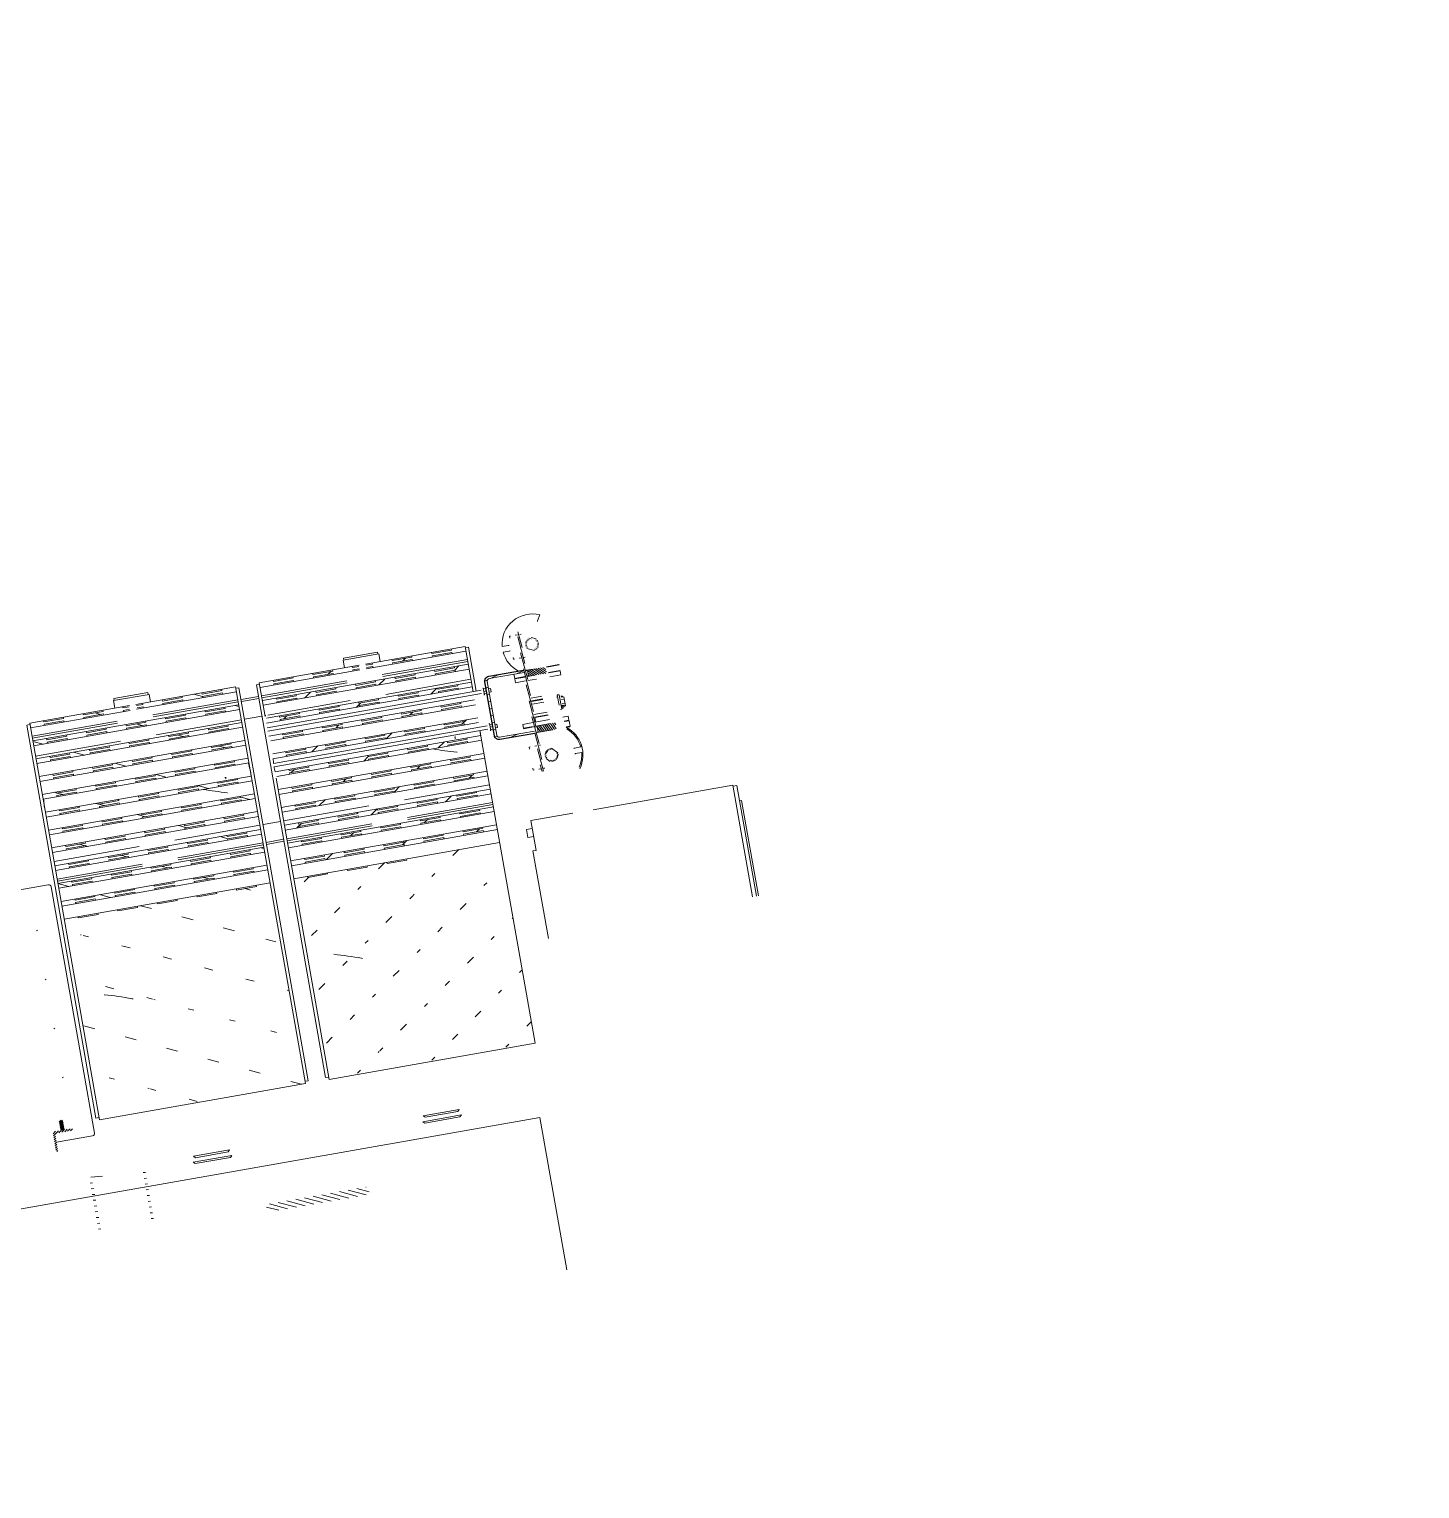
# Model space of a CAD drawing. Header units: millimetres. Extents: x 111502 to 977541, y 8702 to 1044108.
# Drawn here: x 489328.935 to 489332.462, y 241108.835 to 241112.537 of the extents above; entities that cross this region are included whole.
import ezdxf

# ---------------------------------------------------------------- set-up
doc = ezdxf.new("R2010")
doc.units = ezdxf.units.MM
doc.header["$LTSCALE"] = 0.25
doc.layers.add('Proposed Primary Substation - OPTION 2$0$PDF4_00_COMPONENTS', color=7, linetype='Continuous', true_color=0x1c1c1c)
doc.layers.add('Proposed Primary Substation - OPTION 2$0$PDF4_Geometry', color=1, linetype='Continuous')
doc.layers.add('Z-z-Xref-Primary Substation', color=7, linetype='Continuous')

# ---------------------------------------------------------------- blocks, each defined once
blk = doc.blocks.new('Proposed Primary Substation - OPTION 2')
at = {"layer": 'Proposed Primary Substation - OPTION 2$0$PDF4_00_COMPONENTS', "color": 0, "lineweight": 15}
for points in [[(489330224.1, 241111034.4, -0.068971), (489330224.5, 241111036.4), (489330229.9, 241111051.4, 0.516625), (489330134.4, 241110971.2), (489330150.1, 241110974, -0.073368), (489330152.2, 241110974.1)], [(489330154.6, 241110960.6, -0.073503), (489330152.6, 241110959.9), (489330136.8, 241110957.2, 0.211885), (489330176.1, 241110909.1)], [(489330216.3, 241110756.8), (489330127.9, 241110741.3, -0.414177), (489330120.8, 241110746.3), (489330096.8, 241110882.8, -0.414177), (489330101.8, 241110889.9), (489330190.1, 241110905.5)], [(489330217.1, 241110791.5, -0.000769), (489330216.3, 241110792.2), (489330250.7, 241110798.3)], [(489329553.9, 241110686.7, 0.011496), (489329554.6, 241110674.5), (489330096.9, 241110770)], [(489329561.2, 241110637.4), (489329695.7, 241109873.3), (489330217.9, 241109965.2), (489330078.1, 241110758.4, -0.012413), (489330080.5, 241110745.5), (489329558.4, 241110653.5, -0.012457), (489329556, 241110666.5), (489330098.3, 241110762)], [(489330306.8, 241110769.2), (489330306, 241110768), (489330297.2, 241110766.4, -0.404726), (489330331.6, 241110661.4)], [(489330316.1, 241110713, -0.07332), (489330318.1, 241110713.7), (489330333.8, 241110716.5, 0.195943), (489330298.7, 241110762.3)], [(489330019.8, 241110703.2), (489330020.2, 241110703.1), (489330019.8, 241110703.2, -0.016738), (489329959, 241110711.5)], [(489330330.1, 241110665.5, 0.12412), (489330336.3, 241110702.4), (489330320.6, 241110699.6, -0.057488), (489330318.9, 241110699.5)], [(489328971.5, 241110584.2, 0.031592), (489328975.9, 241110551), (489329498.1, 241110642.9, 0.031594), (489329490.9, 241110675.6)], [(489329437.4, 241110600.6), (489329437.8, 241110600.6), (489329437.4, 241110600.6, -0.016738), (489329376.6, 241110609)], [(489328882, 241110349.1), (489328983.4, 241110367, -0.414221), (489328990.5, 241110362), (489329100.5, 241109737.4, -0.414208), (489329095.5, 241109730.3), (489329004.2, 241109714.2)], [(489329708, 241110190.7), (489329707.5, 241110190.8), (489329708, 241110190.7, -0.019205), (489329778, 241110180.7, -0.00058), (489329780.7, 241110180.2)], [(489329125.5, 241110088.2), (489329125.1, 241110088.2), (489329125.5, 241110088.2, -0.019202), (489329195.6, 241110078.2, -0.000579), (489329198.2, 241110077.7)]]:
    blk.add_lwpolyline(points, format="xyb", dxfattribs=at)
for points in [[(489330154.1, 241110992.6), (489330153.2, 241110997.3), (489330155.7, 241110997.8)], [(489330167.9, 241110999.9), (489330173.3, 241111000.9)], [(489330179.3, 241111001.9), (489330182.7, 241111002.5)], [(489329787.6, 241110926.8), (489330040.7, 241110971.4), (489330060.9, 241110856.8)], [(489329789.7, 241110914.8), (489330042.8, 241110959.4)], [(489329955.4, 241110956.4), (489329955.9, 241110953.4), (489330006.1, 241110962.2), (489330005.6, 241110965.2)], [(489330068.9, 241110858.2), (489330049.4, 241110969.3), (489330041.3, 241110967.9)], [(489329533.6, 241110794), (489329518.5, 241110879.5), (489329771.6, 241110924)], [(489329526.5, 241110834.3), (489330048.7, 241110926.2)], [(489329734.4, 241110917.5), (489329731.1, 241110936.6), (489329821.5, 241110952.5), (489329824.8, 241110933.4)], [(489329819.4, 241110952.1), (489329818.6, 241110957.1), (489329732.2, 241110941.9), (489329733.1, 241110936.9)], [(489329789.7, 241110924.1), (489329805.3, 241110926.8), (489329804.7, 241110929.9)], [(489329830.6, 241110900.3), (489330046.5, 241110938.3)], [(489330047.4, 241110933.2), (489329831.5, 241110895.2)], [(489329854.9, 241110938.7), (489329855.5, 241110935.7), (489329905.7, 241110944.5), (489329905.1, 241110947.5)], [(489329907.3, 241110935.5), (489329906.7, 241110938.5), (489329856.5, 241110929.7), (489329857.1, 241110926.6)], [(489330007.7, 241110953.2), (489330007.2, 241110956.2), (489329956.9, 241110947.3), (489329957.5, 241110944.3)], [(489330166, 241110939.5), (489330163.5, 241110939.1), (489330162.7, 241110943.8)], [(489330183.6, 241110942.6), (489330178.1, 241110941.7)], [(489330192.9, 241110944.3), (489330189.6, 241110943.7)], [(489330247.2, 241110920.2), (489330278.2, 241110925.6), (489330279.4, 241110924.8), (489330247.6, 241110919.2)], [(489329520.7, 241110867.4), (489329773.7, 241110912)], [(489329528.6, 241110822.2), (489330050.8, 241110914.2)], [(489329553.7, 241110885.7), (489329554.2, 241110882.6), (489329604.4, 241110891.5), (489329603.9, 241110894.5)], [(489329606, 241110882.4), (489329605.5, 241110885.5), (489329555.3, 241110876.6), (489329555.8, 241110873.6)], [(489329654.1, 241110903.3), (489329654.6, 241110900.3), (489329704.8, 241110909.2), (489329704.3, 241110912.2)], [(489329706.4, 241110900.1), (489329705.9, 241110903.1), (489329655.7, 241110894.3), (489329656.2, 241110891.3)], [(489329754.5, 241110921), (489329755.1, 241110918), (489329770.6, 241110920.7)], [(489329771.6, 241110914.7), (489329756.1, 241110912), (489329756.6, 241110909)], [(489329806.9, 241110917.8), (489329806.3, 241110920.8), (489329790.8, 241110918.1)], [(489330055.4, 241110888.1), (489329839.5, 241110850)], [(489329862.9, 241110893.5), (489329863.4, 241110890.5), (489329913.6, 241110899.3), (489329913.1, 241110902.3)], [(489329915.2, 241110890.3), (489329914.7, 241110893.3), (489329864.5, 241110884.5), (489329865, 241110881.5)], [(489329963.3, 241110911.2), (489329963.8, 241110908.2), (489330014, 241110917), (489330013.5, 241110920)], [(489330015.6, 241110908), (489330015.1, 241110911), (489329964.9, 241110902.2), (489329965.4, 241110899.1)], [(489330164.5, 241110901), (489330166.4, 241110890.4), (489330192, 241110894.9)], [(489330192.2, 241110893.9), (489330166.5, 241110889.4), (489330168.3, 241110879.4), (489330193.9, 241110883.9)], [(489330195.3, 241110911), (489330213.1, 241110914.2)], [(489330195.5, 241110910), (489330198.5, 241110910.6), (489330201, 241110896.5), (489330198, 241110896)], [(489330218.2, 241110898.5), (489330198.2, 241110895)], [(489330199.9, 241110884.9), (489330221.3, 241110888.7)], [(489330252, 241110905.5), (489330281.8, 241110910.7), (489330281, 241110909.6)], [(489330255.5, 241110894.7), (489330283.8, 241110899.7), (489330282, 241110909.7), (489330252.3, 241110904.5)], [(489329205.2, 241110824.3), (489329458.3, 241110868.9), (489329635.5, 241109862.7), (489329113.3, 241109770.7), (489328936.1, 241110776.9), (489329189.2, 241110821.5)], [(489329152, 241110814.9), (489329148.7, 241110834), (489329239, 241110849.9), (489329242.4, 241110830.8)], [(489329237, 241110849.6), (489329236.1, 241110854.6), (489329149.8, 241110839.4), (489329150.7, 241110834.4)], [(489329207.3, 241110812.2), (489329460.4, 241110856.8)], [(489329372.9, 241110853.8), (489329373.5, 241110850.8), (489329423.7, 241110859.7), (489329423.1, 241110862.7)], [(489329425.3, 241110850.6), (489329424.7, 241110853.6), (489329374.5, 241110844.8), (489329375.1, 241110841.8)], [(489329634.4, 241109868.7), (489329642.4, 241109870.1), (489329466.9, 241110866.8), (489329458.9, 241110865.3)], [(489329519.2, 241110876), (489329511.1, 241110874.5), (489329686.6, 241109877.9), (489329694.6, 241109879.3)], [(489329524.4, 241110846.3), (489329740.3, 241110884.3)], [(489329741.2, 241110879.3), (489329525.3, 241110841.3)], [(489329536.6, 241110789.5), (489330056.6, 241110881)], [(489329536.6, 241110777), (489330058.7, 241110869)], [(489329538.7, 241110764.9), (489330081, 241110860.4)], [(489329540.1, 241110756.9), (489330082.4, 241110852.3)], [(489329561.6, 241110840.5), (489329562.2, 241110837.5), (489329612.4, 241110846.3), (489329611.8, 241110849.3)], [(489329662.1, 241110858.1), (489329662.6, 241110855.1), (489329712.8, 241110864), (489329712.3, 241110867)], [(489329714.4, 241110854.9), (489329713.9, 241110857.9), (489329663.7, 241110849.1), (489329664.2, 241110846.1)], [(489329762.5, 241110875.8), (489329763, 241110872.8), (489329813.2, 241110881.7), (489329812.7, 241110884.7)], [(489329814.8, 241110872.6), (489329814.3, 241110875.6), (489329764.1, 241110866.8), (489329764.6, 241110863.8)], [(489329870.9, 241110848.3), (489329871.4, 241110845.3), (489329921.6, 241110854.1), (489329921.1, 241110857.2)], [(489329923.2, 241110845.1), (489329922.7, 241110848.1), (489329872.4, 241110839.3), (489329873, 241110836.3)], [(489329971.3, 241110866), (489329971.8, 241110863), (489330022, 241110871.8), (489330021.5, 241110874.8)], [(489330023.6, 241110862.8), (489330023.1, 241110865.8), (489329972.9, 241110857), (489329973.4, 241110854)], [(489330085.2, 241110865.8), (489330086.8, 241110866.1), (489330089.8, 241110849), (489330088.2, 241110848.7)], [(489330087.2, 241110864), (489330093.7, 241110865.2)], [(489330088.3, 241110857.5), (489330094.8, 241110858.7)], [(489330089.5, 241110851), (489330096, 241110852.1)], [(489330100.1, 241110863.7), (489330105.1, 241110864.6), (489330106.5, 241110856.6), (489330101.6, 241110855.7)], [(489330279.1, 241110822.2), (489330274.5, 241110848.4), (489330279.5, 241110849.2), (489330286, 241110812.1), (489330282.6, 241110811.5)], [(489328944.1, 241110731.7), (489329466.2, 241110823.7)], [(489328946.2, 241110719.7), (489329468.4, 241110811.6)], [(489329172.1, 241110818.5), (489329172.6, 241110815.5), (489329188.2, 241110818.2)], [(489329189.2, 241110812.2), (489329173.7, 241110809.4), (489329174.2, 241110806.4)], [(489329207.3, 241110821.6), (489329222.8, 241110824.3), (489329222.3, 241110827.3)], [(489329224.4, 241110815.3), (489329223.9, 241110818.3), (489329208.4, 241110815.5)], [(489329248.2, 241110797.7), (489329464.1, 241110835.7)], [(489329465, 241110830.7), (489329249.1, 241110792.7)], [(489329272.5, 241110836.1), (489329273, 241110833.1), (489329323.3, 241110842), (489329322.7, 241110845)], [(489329324.8, 241110832.9), (489329324.3, 241110836), (489329274.1, 241110827.1), (489329274.6, 241110824.1)], [(489329380.9, 241110808.6), (489329381.4, 241110805.6), (489329431.6, 241110814.5), (489329431.1, 241110817.5)], [(489329472.2, 241110837.1), (489329516.3, 241110844.9)], [(489329517.2, 241110839.9), (489329473, 241110832.1)], [(489329749.1, 241110834.1), (489329540.1, 241110797.3)], [(489329542.4, 241110743.9), (489330064.6, 241110835.8)], [(489329547.5, 241110732.4), (489330066.7, 241110823.8)], [(489329614, 241110837.3), (489329613.4, 241110840.3), (489329563.2, 241110831.4), (489329563.8, 241110828.4)], [(489329670, 241110813), (489329670.5, 241110809.9), (489329720.8, 241110818.8), (489329720.2, 241110821.8)], [(489329722.3, 241110809.7), (489329721.8, 241110812.8), (489329671.6, 241110803.9), (489329672.1, 241110800.9)], [(489329770.4, 241110830.6), (489329771, 241110827.6), (489329821.2, 241110836.5), (489329820.6, 241110839.5)], [(489329822.8, 241110827.4), (489329822.2, 241110830.4), (489329772, 241110821.6), (489329772.6, 241110818.6)], [(489329878.8, 241110803.1), (489329879.3, 241110800.1), (489329929.5, 241110809), (489329929, 241110812)], [(489329979.2, 241110820.8), (489329979.8, 241110817.8), (489330030, 241110826.6), (489330029.4, 241110829.7)], [(489330031.6, 241110817.6), (489330031, 241110820.6), (489329980.8, 241110811.8), (489329981.3, 241110808.8)], [(489330207.8, 241110840.3), (489330235.5, 241110845.1)], [(489330237.7, 241110838.3), (489330209.1, 241110833.2)], [(489330238, 241110837.3), (489330209.2, 241110832.2)], [(489330210.5, 241110825.2), (489330240.3, 241110830.4)], [(489330275.4, 241110843.3), (489330272.4, 241110842.8)], [(489330287.8, 241110843.2), (489330287.4, 241110845.8), (489330283.7, 241110845.1)], [(489330287.6, 241110844.6), (489330283.9, 241110844)], [(489330291.8, 241110820.6), (489330295.1, 241110821.2), (489330291.1, 241110843.8), (489330284.1, 241110842.6)], [(489330285.2, 241110816.8), (489330292.2, 241110818), (489330291.4, 241110822.7), (489330284.4, 241110821.4)], [(489330291.6, 241110821.5), (489330284.6, 241110820.3)], [(489330292, 241110819.2), (489330285, 241110818)], [(489330292.1, 241110838.2), (489330285.1, 241110836.9)], [(489330288.6, 241110817.4), (489330289, 241110814.7), (489330285.7, 241110814.1)], [(489330294.1, 241110826.8), (489330287.1, 241110825.6)], [(489328938.2, 241110764.9), (489329191.3, 241110809.4)], [(489328942, 241110743.8), (489329157.8, 241110781.8)], [(489329158.7, 241110776.8), (489328942.8, 241110738.8)], [(489328952, 241110686.5), (489329474.2, 241110778.5)], [(489328971.3, 241110783.1), (489328971.8, 241110780.1), (489329022, 241110788.9), (489329021.5, 241110791.9)], [(489329023.6, 241110779.9), (489329023.1, 241110782.9), (489328972.9, 241110774.1), (489328973.4, 241110771.1)], [(489329071.7, 241110800.8), (489329072.2, 241110797.8), (489329122.4, 241110806.6), (489329121.9, 241110809.6)], [(489329124, 241110797.6), (489329123.5, 241110800.6), (489329073.3, 241110791.7), (489329073.8, 241110788.7)], [(489329180.1, 241110773.3), (489329180.6, 241110770.3), (489329230.8, 241110779.1), (489329230.3, 241110782.1)], [(489329473, 241110785.5), (489329257.1, 241110747.5)], [(489329280.5, 241110791), (489329281, 241110787.9), (489329331.2, 241110796.8), (489329330.7, 241110799.8)], [(489329332.8, 241110787.7), (489329332.3, 241110790.8), (489329282.1, 241110781.9), (489329282.6, 241110778.9)], [(489329433.2, 241110805.4), (489329432.7, 241110808.4), (489329382.5, 241110799.6), (489329383, 241110796.6)], [(489329525.2, 241110794.7), (489329481, 241110786.9)], [(489329535.3, 241110796.5), (489329533.2, 241110796.1)], [(489329552.5, 241110699.1), (489330072.5, 241110790.7)], [(489329552.5, 241110686.7), (489330074.7, 241110778.6)], [(489329569.6, 241110795.3), (489329570.1, 241110792.3), (489329620.3, 241110801.1), (489329619.8, 241110804.1)], [(489329621.9, 241110792.1), (489329621.4, 241110795.1), (489329571.2, 241110786.2), (489329571.7, 241110783.2)], [(489329678, 241110767.8), (489329678.5, 241110764.8), (489329728.7, 241110773.6), (489329728.2, 241110776.6)], [(489329778.4, 241110785.5), (489329778.9, 241110782.4), (489329829.1, 241110791.3), (489329828.6, 241110794.3)], [(489329830.7, 241110782.2), (489329830.2, 241110785.3), (489329780, 241110776.4), (489329780.5, 241110773.4)], [(489329931.1, 241110799.9), (489329930.6, 241110802.9), (489329880.4, 241110794.1), (489329880.9, 241110791.1)], [(489329987.2, 241110775.6), (489329987.7, 241110772.6), (489330037.9, 241110781.5), (489330037.4, 241110784.5)], [(489330039.5, 241110772.4), (489330039, 241110775.4), (489329988.8, 241110766.6), (489329989.3, 241110763.6)], [(489330101.1, 241110775.4), (489330102.7, 241110775.7), (489330105.7, 241110758.6), (489330104.1, 241110758.3)], [(489330103.1, 241110773.7), (489330109.6, 241110774.8)], [(489330116.1, 241110773.4), (489330121, 241110774.2), (489330122.4, 241110766.2), (489330117.5, 241110765.3)], [(489330212.5, 241110778.4), (489330186.9, 241110773.9), (489330188.6, 241110763.9), (489330214.3, 241110768.4)], [(489330215, 241110799.2), (489330248.5, 241110805.1)], [(489330248.7, 241110804.5), (489330215.2, 241110798.6)], [(489330251, 241110797.4), (489330217.1, 241110791.5), (489330218.8, 241110781.6), (489330218.8, 241110781.6), (489330218.8, 241110781.4), (489330218.8, 241110781.3), (489330218.8, 241110781.1), (489330218.8, 241110781), (489330218.8, 241110780.8), (489330218.8, 241110780.7), (489330218.7, 241110780.6), (489330218.7, 241110780.5), (489330218.6, 241110780.5), (489330218.5, 241110780.4), (489330218.4, 241110780.3), (489330218.4, 241110780.3)], [(489330254.8, 241110785.9), (489330218.5, 241110779.5)], [(489330220.3, 241110769.5), (489330257.9, 241110776.1)], [(489330292.1, 241110782.1), (489330304.1, 241110784.2), (489330302.4, 241110794.3), (489330288.9, 241110791.9)], [(489330296.9, 241110767.4), (489330306.8, 241110769.2), (489330304.3, 241110783.2), (489330292.4, 241110781.1)], [(489328936.7, 241110773.4), (489328928.7, 241110772), (489329104.2, 241109775.3), (489329112.2, 241109776.8)], [(489328954.2, 241110674.5), (489329476.3, 241110766.4)], [(489328979.2, 241110737.9), (489328979.8, 241110734.9), (489329030, 241110743.7), (489329029.4, 241110746.8)], [(489329031.6, 241110734.7), (489329031, 241110737.7), (489328980.8, 241110728.9), (489328981.3, 241110725.9)], [(489329079.6, 241110755.6), (489329080.2, 241110752.6), (489329130.4, 241110761.4), (489329129.8, 241110764.4)], [(489329132, 241110752.4), (489329131.4, 241110755.4), (489329081.2, 241110746.6), (489329081.8, 241110743.5)], [(489329232.4, 241110770.1), (489329231.9, 241110773.1), (489329181.6, 241110764.2), (489329182.2, 241110761.2)], [(489329188, 241110728.1), (489329188.5, 241110725.1), (489329238.7, 241110733.9), (489329238.2, 241110736.9)], [(489329288.4, 241110745.8), (489329289, 241110742.8), (489329339.2, 241110751.6), (489329338.6, 241110754.6)], [(489329340.8, 241110742.6), (489329340.2, 241110745.6), (489329290, 241110736.7), (489329290.6, 241110733.7)], [(489329388.8, 241110763.5), (489329389.4, 241110760.4), (489329439.6, 241110769.3), (489329439.1, 241110772.3)], [(489329441.2, 241110760.2), (489329440.6, 241110763.3), (489329390.4, 241110754.4), (489329391, 241110751.4)], [(489329577.6, 241110750.1), (489329578.1, 241110747.1), (489329628.3, 241110755.9), (489329627.8, 241110758.9)], [(489329629.9, 241110746.9), (489329629.4, 241110749.9), (489329579.1, 241110741.1), (489329579.7, 241110738)], [(489329730.3, 241110764.6), (489329729.8, 241110767.6), (489329679.6, 241110758.7), (489329680.1, 241110755.7)], [(489329786.3, 241110740.3), (489329786.9, 241110737.3), (489329837.1, 241110746.1), (489329836.6, 241110749.1)], [(489329838.7, 241110737.1), (489329838.1, 241110740.1), (489329787.9, 241110731.2), (489329788.5, 241110728.2)], [(489329886.8, 241110757.9), (489329887.3, 241110754.9), (489329937.5, 241110763.8), (489329937, 241110766.8)], [(489329939.1, 241110754.7), (489329938.6, 241110757.7), (489329888.4, 241110748.9), (489329888.9, 241110745.9)], [(489329995.1, 241110730.4), (489329995.7, 241110727.4), (489330045.9, 241110736.3), (489330045.3, 241110739.3)], [(489330013.9, 241110741.5), (489330016.8, 241110742)], [(489330014.4, 241110738.5), (489330017.3, 241110739)], [(489330104.2, 241110767.1), (489330110.7, 241110768.3)], [(489330105.4, 241110760.6), (489330111.9, 241110761.8)], [(489330214.4, 241110767.4), (489330188.8, 241110762.9), (489330189.7, 241110764.1)], [(489330222.9, 241110754.4), (489330225.9, 241110754.9), (489330223.5, 241110769), (489330220.5, 241110768.5)], [(489330223.1, 241110753.4), (489330263, 241110760.4)], [(489329166.7, 241110731.6), (489328950.8, 241110693.6)], [(489328960, 241110641.4), (489329482.2, 241110733.3)], [(489328962.1, 241110629.3), (489329484.3, 241110721.2)], [(489328987.2, 241110692.7), (489328987.7, 241110689.7), (489329037.9, 241110698.6), (489329037.4, 241110701.6)], [(489329087.6, 241110710.4), (489329088.1, 241110707.4), (489329138.3, 241110716.2), (489329137.8, 241110719.2)], [(489329139.9, 241110707.2), (489329139.4, 241110710.2), (489329089.2, 241110701.4), (489329089.7, 241110698.4)], [(489329240.3, 241110724.9), (489329239.8, 241110727.9), (489329189.6, 241110719.1), (489329190.1, 241110716)], [(489329296.4, 241110700.6), (489329296.9, 241110697.6), (489329347.1, 241110706.4), (489329346.6, 241110709.4)], [(489329348.7, 241110697.4), (489329348.2, 241110700.4), (489329298, 241110691.5), (489329298.5, 241110688.5)], [(489329396.8, 241110718.3), (489329397.3, 241110715.3), (489329447.5, 241110724.1), (489329447, 241110727.1)], [(489329449.1, 241110715.1), (489329448.6, 241110718.1), (489329398.4, 241110709.2), (489329398.9, 241110706.2)], [(489329563.4, 241110642), (489330082.6, 241110733.4)], [(489329566.3, 241110608.3), (489330088.4, 241110700.3)], [(489329585.5, 241110704.9), (489329586, 241110701.9), (489329636.2, 241110710.7), (489329635.7, 241110713.7)], [(489329637.8, 241110701.7), (489329637.3, 241110704.7), (489329587.1, 241110695.9), (489329587.6, 241110692.9)], [(489329685.9, 241110722.6), (489329686.5, 241110719.6), (489329736.7, 241110728.4), (489329736.1, 241110731.4)], [(489329738.3, 241110719.4), (489329737.7, 241110722.4), (489329687.5, 241110713.5), (489329688, 241110710.5)], [(489329794.3, 241110695.1), (489329794.8, 241110692.1), (489329845, 241110700.9), (489329844.5, 241110703.9)], [(489329894.7, 241110712.8), (489329895.3, 241110709.7), (489329945.5, 241110718.6), (489329944.9, 241110721.6)], [(489329947.1, 241110709.5), (489329946.5, 241110712.6), (489329896.3, 241110703.7), (489329896.8, 241110700.7)], [(489330047.5, 241110727.2), (489330046.9, 241110730.2), (489329996.7, 241110721.4), (489329997.3, 241110718.4)], [(489330203.6, 241110711.4), (489330202.7, 241110716.2), (489330205.3, 241110716.6)], [(489330217.4, 241110718.7), (489330222.8, 241110719.7)], [(489330228.9, 241110720.8), (489330232.2, 241110721.3)], [(489328967.9, 241110596.2), (489329490.1, 241110688.1)], [(489328970.1, 241110584.1), (489329492.2, 241110676.1)], [(489329039.5, 241110689.5), (489329039, 241110692.5), (489328988.8, 241110683.7), (489328989.3, 241110680.7)], [(489329095.6, 241110665.2), (489329096.1, 241110662.2), (489329146.3, 241110671), (489329145.8, 241110674.1)], [(489329147.9, 241110662), (489329147.4, 241110665), (489329097.1, 241110656.2), (489329097.7, 241110653.2)], [(489329196, 241110682.9), (489329196.5, 241110679.9), (489329246.7, 241110688.7), (489329246.2, 241110691.7)], [(489329248.3, 241110679.7), (489329247.8, 241110682.7), (489329197.6, 241110673.9), (489329198.1, 241110670.9)], [(489329304.3, 241110655.4), (489329304.9, 241110652.4), (489329355.1, 241110661.2), (489329354.5, 241110664.2)], [(489329404.8, 241110673.1), (489329405.3, 241110670.1), (489329455.5, 241110678.9), (489329455, 241110681.9)], [(489329457.1, 241110669.9), (489329456.6, 241110672.9), (489329406.4, 241110664), (489329406.9, 241110661)], [(489329568.4, 241110596.3), (489330090.6, 241110688.2)], [(489329593.5, 241110659.7), (489329594, 241110656.7), (489329644.2, 241110665.5), (489329643.7, 241110668.6)], [(489329693.9, 241110677.4), (489329694.4, 241110674.4), (489329744.6, 241110683.2), (489329744.1, 241110686.2)], [(489329746.2, 241110674.2), (489329745.7, 241110677.2), (489329695.5, 241110668.4), (489329696, 241110665.3)], [(489329846.6, 241110691.9), (489329846.1, 241110694.9), (489329795.9, 241110686), (489329796.4, 241110683)], [(489329902.7, 241110667.6), (489329903.2, 241110664.6), (489329953.4, 241110673.4), (489329952.9, 241110676.4)], [(489329955, 241110664.4), (489329954.5, 241110667.4), (489329904.3, 241110658.5), (489329904.8, 241110655.5)], [(489330003.1, 241110685.3), (489330003.6, 241110682.2), (489330053.8, 241110691.1), (489330053.3, 241110694.1)], [(489330055.4, 241110682), (489330054.9, 241110685.1), (489330004.7, 241110676.2), (489330005.2, 241110673.2)], [(489330242.5, 241110663.1), (489330239.1, 241110662.5)], [(489328978, 241110538.9), (489329500.2, 241110630.9)], [(489328995.1, 241110647.5), (489328995.7, 241110644.5), (489329045.9, 241110653.4), (489329045.3, 241110656.4)], [(489329047.5, 241110644.3), (489329046.9, 241110647.3), (489328996.7, 241110638.5), (489328997.3, 241110635.5)], [(489329103.5, 241110620), (489329104, 241110617), (489329154.2, 241110625.9), (489329153.7, 241110628.9)], [(489329203.9, 241110637.7), (489329204.5, 241110634.7), (489329254.7, 241110643.5), (489329254.1, 241110646.6)], [(489329256.3, 241110634.5), (489329255.7, 241110637.5), (489329205.5, 241110628.7), (489329206, 241110625.7)], [(489329356.7, 241110652.2), (489329356.1, 241110655.2), (489329305.9, 241110646.4), (489329306.5, 241110643.3)], [(489329412.7, 241110627.9), (489329413.2, 241110624.9), (489329463.5, 241110633.7), (489329462.9, 241110636.7)], [(489329465, 241110624.7), (489329464.5, 241110627.7), (489329414.3, 241110618.9), (489329414.8, 241110615.8)], [(489329431.5, 241110639), (489329434.4, 241110639.5)], [(489329432, 241110635.9), (489329434.9, 241110636.5)], [(489329574.2, 241110563.2), (489330096.4, 241110655.1)], [(489329576.4, 241110551.1), (489330098.5, 241110643)], [(489329645.8, 241110656.5), (489329645.3, 241110659.5), (489329595.1, 241110650.7), (489329595.6, 241110647.7)], [(489329701.8, 241110632.2), (489329702.4, 241110629.2), (489329752.6, 241110638), (489329752.1, 241110641)], [(489329754.2, 241110629), (489329753.6, 241110632), (489329703.4, 241110623.2), (489329704, 241110620.2)], [(489329802.3, 241110649.9), (489329802.8, 241110646.9), (489329853, 241110655.7), (489329852.5, 241110658.7)], [(489329854.6, 241110646.7), (489329854.1, 241110649.7), (489329803.9, 241110640.9), (489329804.4, 241110637.8)], [(489329910.6, 241110622.4), (489329911.2, 241110619.4), (489329961.4, 241110628.2), (489329960.8, 241110631.2)], [(489330011.1, 241110640.1), (489330011.6, 241110637), (489330061.8, 241110645.9), (489330061.3, 241110648.9)], [(489330063.4, 241110636.9), (489330062.8, 241110639.9), (489330012.6, 241110631), (489330013.2, 241110628)], [(489330215.5, 241110658.4), (489330213, 241110657.9), (489330212.2, 241110662.7)], [(489330233.1, 241110661.5), (489330227.6, 241110660.5)], [(489328983.9, 241110505.8), (489329506, 241110597.7)], [(489329003.1, 241110602.4), (489329003.6, 241110599.3), (489329053.8, 241110608.2), (489329053.3, 241110611.2)], [(489329055.4, 241110599.1), (489329054.9, 241110602.2), (489329004.7, 241110593.3), (489329005.2, 241110590.3)], [(489329155.8, 241110616.8), (489329155.3, 241110619.8), (489329105.1, 241110611), (489329105.6, 241110608)], [(489329211.9, 241110592.5), (489329212.4, 241110589.5), (489329262.6, 241110598.4), (489329262.1, 241110601.4)], [(489329264.2, 241110589.3), (489329263.7, 241110592.3), (489329213.5, 241110583.5), (489329214, 241110580.5)], [(489329312.3, 241110610.2), (489329312.8, 241110607.2), (489329363, 241110616), (489329362.5, 241110619)], [(489329364.6, 241110607), (489329364.1, 241110610), (489329313.9, 241110601.2), (489329314.4, 241110598.2)], [(489329420.7, 241110582.7), (489329421.2, 241110579.7), (489329471.4, 241110588.5), (489329470.9, 241110591.5)], [(489329582.2, 241110518), (489330104.4, 241110609.9)], [(489329584.3, 241110505.9), (489330106.5, 241110597.9)], [(489329601.4, 241110614.5), (489329602, 241110611.5), (489329652.2, 241110620.4), (489329651.6, 241110623.4)], [(489329653.8, 241110611.3), (489329653.2, 241110614.3), (489329603, 241110605.5), (489329603.5, 241110602.5)], [(489329709.8, 241110587), (489329710.3, 241110584), (489329760.5, 241110592.8), (489329760, 241110595.9)], [(489329810.2, 241110604.7), (489329810.7, 241110601.7), (489329861, 241110610.5), (489329860.4, 241110613.5)], [(489329862.5, 241110601.5), (489329862, 241110604.5), (489329811.8, 241110595.7), (489329812.3, 241110592.7)], [(489329886.5, 241110582.9), (489330102.4, 241110620.9)], [(489329963, 241110619.2), (489329962.4, 241110622.2), (489329912.2, 241110613.3), (489329912.8, 241110610.3)], [(489330019, 241110594.9), (489330019.5, 241110591.9), (489330069.7, 241110600.7), (489330069.2, 241110603.7)], [(489330071.3, 241110591.7), (489330070.8, 241110594.7), (489330020.6, 241110585.8), (489330021.1, 241110582.8)], [(489330769.5, 241110336.7), (489330719.6, 241110619.9), (489330365.1, 241110557.5)], [(489330720.2, 241110616.9), (489330730.2, 241110618.6), (489330779.5, 241110338.5)], [(489328986, 241110493.7), (489329508.1, 241110585.7)], [(489328991.8, 241110460.6), (489329514, 241110552.5)], [(489329011, 241110557.2), (489329011.6, 241110554.2), (489329061.8, 241110563), (489329061.3, 241110566)], [(489329063.4, 241110554), (489329062.8, 241110557), (489329012.6, 241110548.1), (489329013.2, 241110545.1)], [(489329111.5, 241110574.8), (489329112, 241110571.8), (489329162.2, 241110580.7), (489329161.7, 241110583.7)], [(489329163.8, 241110571.6), (489329163.3, 241110574.6), (489329113.1, 241110565.8), (489329113.6, 241110562.8)], [(489329219.8, 241110547.3), (489329220.4, 241110544.3), (489329270.6, 241110553.2), (489329270, 241110556.2)], [(489329320.3, 241110565), (489329320.8, 241110562), (489329371, 241110570.8), (489329370.5, 241110573.9)], [(489329372.6, 241110561.8), (489329372.1, 241110564.8), (489329321.8, 241110556), (489329322.4, 241110553)], [(489329473, 241110579.5), (489329472.5, 241110582.5), (489329422.3, 241110573.7), (489329422.8, 241110570.7)], [(489329580.2, 241110529), (489329796.1, 241110567)], [(489329590.1, 241110472.8), (489330112.3, 241110564.7)], [(489329592.3, 241110460.7), (489330114.4, 241110552.7)], [(489329609.4, 241110569.3), (489329609.9, 241110566.3), (489329660.1, 241110575.2), (489329659.6, 241110578.2)], [(489329661.7, 241110566.1), (489329661.2, 241110569.1), (489329611, 241110560.3), (489329611.5, 241110557.3)], [(489329762.1, 241110583.8), (489329761.6, 241110586.8), (489329711.4, 241110578), (489329711.9, 241110575)], [(489329818.2, 241110559.5), (489329818.7, 241110556.5), (489329868.9, 241110565.3), (489329868.4, 241110568.4)], [(489329870.5, 241110556.3), (489329870, 241110559.3), (489329819.8, 241110550.5), (489329820.3, 241110547.5)], [(489329894.5, 241110537.7), (489330110.4, 241110575.8)], [(489330111.3, 241110570.7), (489329895.4, 241110532.7)], [(489329918.6, 241110577.2), (489329919.1, 241110574.2), (489329969.3, 241110583), (489329968.8, 241110586)], [(489329970.9, 241110574), (489329970.4, 241110577), (489329920.2, 241110568.2), (489329920.7, 241110565.1)], [(489330027, 241110549.7), (489330027.5, 241110546.7), (489330077.7, 241110555.5), (489330077.2, 241110558.5)], [(489330784.6, 241110339.4), (489330742, 241110580.9), (489330737, 241110580)], [(489328993.9, 241110448.6), (489329516.1, 241110540.5)], [(489329019, 241110512), (489329019.5, 241110509), (489329069.7, 241110517.8), (489329069.2, 241110520.8)], [(489329119.4, 241110529.7), (489329119.9, 241110526.6), (489329170.2, 241110535.5), (489329169.6, 241110538.5)], [(489329171.8, 241110526.4), (489329171.2, 241110529.5), (489329121, 241110520.6), (489329121.5, 241110517.6)], [(489329272.2, 241110544.1), (489329271.6, 241110547.1), (489329221.4, 241110538.3), (489329222, 241110535.3)], [(489329304.1, 241110480.4), (489329520, 241110518.4)], [(489329328.2, 241110519.8), (489329328.7, 241110516.8), (489329378.9, 241110525.7), (489329378.4, 241110528.7)], [(489329380.5, 241110516.6), (489329380, 241110519.6), (489329329.8, 241110510.8), (489329330.3, 241110507.8)], [(489329428.6, 241110537.5), (489329429.2, 241110534.5), (489329479.4, 241110543.3), (489329478.8, 241110546.4)], [(489329481, 241110534.3), (489329480.4, 241110537.3), (489329430.2, 241110528.5), (489329430.7, 241110525.5)], [(489329528, 241110519.8), (489329572.2, 241110527.6)], [(489329588.2, 241110483.8), (489329804.1, 241110521.8)], [(489329805, 241110516.8), (489329589.1, 241110478.8)], [(489329598.1, 241110427.6), (489330120.3, 241110519.5)], [(489329617.3, 241110524.2), (489329617.9, 241110521.1), (489329668.1, 241110530), (489329667.5, 241110533)], [(489329669.7, 241110520.9), (489329669.1, 241110524), (489329618.9, 241110515.1), (489329619.5, 241110512.1)], [(489329717.8, 241110541.8), (489329718.3, 241110538.8), (489329768.5, 241110547.7), (489329768, 241110550.7)], [(489329770.1, 241110538.6), (489329769.6, 241110541.6), (489329719.3, 241110532.8), (489329719.9, 241110529.8)], [(489329826.1, 241110514.3), (489329826.7, 241110511.3), (489329876.9, 241110520.2), (489329876.3, 241110523.2)], [(489329926.5, 241110532), (489329927.1, 241110529), (489329977.3, 241110537.8), (489329976.8, 241110540.8)], [(489329978.9, 241110528.8), (489329978.3, 241110531.8), (489329928.1, 241110523), (489329928.7, 241110520)], [(489330079.3, 241110546.5), (489330078.8, 241110549.5), (489330028.6, 241110540.6), (489330029.1, 241110537.6)], [(489330251.8, 241110231.1), (489330212.7, 241110453), (489330220.8, 241110454.4), (489330207.5, 241110529.7), (489330313.5, 241110548.4)], [(489328999.8, 241110415.4), (489329521.9, 241110507.4)], [(489329001.9, 241110403.4), (489329524.1, 241110495.3)], [(489329071.3, 241110508.8), (489329070.8, 241110511.8), (489329020.6, 241110502.9), (489329021.1, 241110499.9)], [(489329127.4, 241110484.5), (489329127.9, 241110481.5), (489329178.1, 241110490.3), (489329177.6, 241110493.3)], [(489329179.7, 241110481.3), (489329179.2, 241110484.3), (489329129, 241110475.4), (489329129.5, 241110472.4)], [(489329227.8, 241110502.2), (489329228.3, 241110499.1), (489329278.5, 241110508), (489329278, 241110511)], [(489329280.1, 241110498.9), (489329279.6, 241110502), (489329229.4, 241110493.1), (489329229.9, 241110490.1)], [(489329336.2, 241110474.6), (489329336.7, 241110471.6), (489329386.9, 241110480.5), (489329386.4, 241110483.5)], [(489329436.6, 241110492.3), (489329437.1, 241110489.3), (489329487.3, 241110498.2), (489329486.8, 241110501.2)], [(489329488.9, 241110489.1), (489329488.4, 241110492.1), (489329438.2, 241110483.3), (489329438.7, 241110480.3)], [(489329536, 241110474.6), (489329580.2, 241110482.4)], [(489329600.2, 241110415.5), (489330122.4, 241110507.5)], [(489329625.3, 241110479), (489329625.8, 241110476), (489329676, 241110484.8), (489329675.5, 241110487.8)], [(489329677.6, 241110475.8), (489329677.1, 241110478.8), (489329626.9, 241110469.9), (489329627.4, 241110466.9)], [(489329725.7, 241110496.6), (489329726.2, 241110493.6), (489329776.5, 241110502.5), (489329775.9, 241110505.5)], [(489329778, 241110493.4), (489329777.5, 241110496.4), (489329727.3, 241110487.6), (489329727.8, 241110484.6)], [(489329878.5, 241110511.1), (489329877.9, 241110514.1), (489329827.7, 241110505.3), (489329828.3, 241110502.3)], [(489329834.1, 241110469.1), (489329834.6, 241110466.1), (489329884.8, 241110475), (489329884.3, 241110478)], [(489329934.5, 241110486.8), (489329935, 241110483.8), (489329985.2, 241110492.6), (489329984.7, 241110495.7)], [(489329986.8, 241110483.6), (489329986.3, 241110486.6), (489329936.1, 241110477.8), (489329936.6, 241110474.8)], [(489330034.9, 241110504.5), (489330035.5, 241110501.5), (489330085.7, 241110510.3), (489330085.1, 241110513.3)], [(489330087.2, 241110501.3), (489330086.7, 241110504.3), (489330036.5, 241110495.5), (489330037, 241110492.4)], [(489330211.1, 241110509.6), (489330196, 241110507), (489330199.5, 241110486.9), (489330214.6, 241110489.5)], [(489328997.8, 241110426.5), (489329213.7, 241110464.5)], [(489329007.7, 241110370.2), (489329529.9, 241110462.2)], [(489329009.8, 241110358.2), (489329532, 241110450.1)], [(489329027, 241110466.8), (489329027.5, 241110463.8), (489329077.7, 241110472.6), (489329077.2, 241110475.6)], [(489329079.3, 241110463.6), (489329078.8, 241110466.6), (489329028.5, 241110457.8), (489329029.1, 241110454.7)], [(489329135.3, 241110439.3), (489329135.9, 241110436.3), (489329186.1, 241110445.1), (489329185.5, 241110448.1)], [(489329235.8, 241110457), (489329236.3, 241110454), (489329286.5, 241110462.8), (489329286, 241110465.8)], [(489329288.1, 241110453.8), (489329287.5, 241110456.8), (489329237.3, 241110447.9), (489329237.9, 241110444.9)], [(489329312.1, 241110435.2), (489329528, 241110473.2)], [(489329528.8, 241110468.2), (489329312.9, 241110430.2)], [(489329388.5, 241110471.4), (489329388, 241110474.4), (489329337.8, 241110465.6), (489329338.3, 241110462.6)], [(489329444.5, 241110447.1), (489329445.1, 241110444.1), (489329495.3, 241110453), (489329494.7, 241110456)], [(489329496.9, 241110443.9), (489329496.3, 241110446.9), (489329446.1, 241110438.1), (489329446.7, 241110435.1)], [(489329581.1, 241110477.4), (489329536.9, 241110469.6)], [(489329606.1, 241110382.4), (489330128.2, 241110474.3)], [(489329633.2, 241110433.8), (489329633.8, 241110430.8), (489329684, 241110439.6), (489329683.5, 241110442.6)], [(489329733.7, 241110451.5), (489329734.2, 241110448.4), (489329784.4, 241110457.3), (489329783.9, 241110460.3)], [(489329786, 241110448.2), (489329785.5, 241110451.3), (489329735.3, 241110442.4), (489329735.8, 241110439.4)], [(489329886.4, 241110465.9), (489329885.9, 241110468.9), (489329835.7, 241110460.1), (489329836.2, 241110457.1)], [(489329005.8, 241110381.3), (489329221.7, 241110419.3)], [(489329222.6, 241110414.3), (489329006.7, 241110376.2)], [(489329015.7, 241110325), (489329537.9, 241110417)], [(489329017.8, 241110313), (489329540, 241110404.9)], [(489329034.9, 241110421.6), (489329035.4, 241110418.6), (489329085.7, 241110427.4), (489329085.1, 241110430.4)], [(489329087.2, 241110418.4), (489329086.7, 241110421.4), (489329036.5, 241110412.6), (489329037, 241110409.6)], [(489329187.7, 241110436.1), (489329187.1, 241110439.1), (489329136.9, 241110430.2), (489329137.5, 241110427.2)], [(489329243.7, 241110411.8), (489329244.2, 241110408.8), (489329294.4, 241110417.6), (489329293.9, 241110420.6)], [(489329296, 241110408.6), (489329295.5, 241110411.6), (489329245.3, 241110402.7), (489329245.8, 241110399.7)], [(489329344.1, 241110429.5), (489329344.7, 241110426.4), (489329394.9, 241110435.3), (489329394.3, 241110438.3)], [(489329396.5, 241110426.2), (489329395.9, 241110429.3), (489329345.7, 241110420.4), (489329346.2, 241110417.4)], [(489329452.5, 241110401.9), (489329453, 241110398.9), (489329503.2, 241110407.8), (489329502.7, 241110410.8)], [(489329685.6, 241110430.6), (489329685, 241110433.6), (489329634.8, 241110424.7), (489329635.4, 241110421.7)], [(489329741.6, 241110406.3), (489329742.2, 241110403.3), (489329792.4, 241110412.1), (489329791.8, 241110415.1)], [(489329842, 241110423.9), (489329842.6, 241110420.9), (489329892.8, 241110429.8), (489329892.3, 241110432.8)], [(489329023.6, 241110279.8), (489329545.8, 241110371.8)], [(489329042.9, 241110376.4), (489329043.4, 241110373.4), (489329093.6, 241110382.2), (489329093.1, 241110385.3)], [(489329095.2, 241110373.2), (489329094.7, 241110376.2), (489329044.5, 241110367.4), (489329045, 241110364.4)], [(489329143.3, 241110394.1), (489329143.8, 241110391.1), (489329194, 241110399.9), (489329193.5, 241110402.9)], [(489329195.6, 241110390.9), (489329195.1, 241110393.9), (489329144.9, 241110385.1), (489329145.4, 241110382)], [(489329251.7, 241110366.6), (489329252.2, 241110363.6), (489329302.4, 241110372.4), (489329301.9, 241110375.4)], [(489329352.1, 241110384.3), (489329352.6, 241110381.3), (489329402.8, 241110390.1), (489329402.3, 241110393.1)], [(489329404.4, 241110381.1), (489329403.9, 241110384.1), (489329353.7, 241110375.2), (489329354.2, 241110372.2)], [(489329504.8, 241110398.7), (489329504.3, 241110401.8), (489329454.1, 241110392.9), (489329454.6, 241110389.9)], [(489329641.2, 241110388.6), (489329641.7, 241110385.6), (489329691.9, 241110394.4), (489329691.4, 241110397.4)], [(489329050.8, 241110331.2), (489329051.4, 241110328.2), (489329101.6, 241110337.1), (489329101, 241110340.1)], [(489329103.2, 241110328), (489329102.6, 241110331), (489329052.4, 241110322.2), (489329052.9, 241110319.2)], [(489329151.2, 241110348.9), (489329151.8, 241110345.9), (489329202, 241110354.7), (489329201.5, 241110357.7)], [(489329203.6, 241110345.7), (489329203, 241110348.7), (489329152.8, 241110339.9), (489329153.4, 241110336.9)], [(489329304, 241110363.4), (489329303.5, 241110366.4), (489329253.3, 241110357.6), (489329253.8, 241110354.5)], [(489329259.6, 241110321.4), (489329260.1, 241110318.4), (489329310.4, 241110327.2), (489329309.8, 241110330.2)], [(489329360, 241110339.1), (489329360.6, 241110336.1), (489329410.8, 241110344.9), (489329410.2, 241110347.9)], [(489329460.5, 241110356.8), (489329461, 241110353.7), (489329511.2, 241110362.6), (489329510.7, 241110365.6)], [(489329058.8, 241110286), (489329059.3, 241110283), (489329109.5, 241110291.9), (489329109, 241110294.9)], [(489329159.2, 241110303.7), (489329159.7, 241110300.7), (489329209.9, 241110309.5), (489329209.4, 241110312.6)], [(489326309.3, 241108291.3), (489326173.5, 241109062.6), (489330230.3, 241109776.9), (489330298.4, 241109390.3)]]:
    blk.add_lwpolyline(points, dxfattribs=at)
at = {"layer": 'Proposed Primary Substation - OPTION 2$0$PDF4_00_COMPONENTS', "color": 0, "lineweight": 25}
blk.add_lwpolyline([(489330217.3, 241110750.8), (489330129, 241110735.3, -0.414218), (489330114.8, 241110745.2), (489330090.8, 241110881.8, -0.41422), (489330100.7, 241110895.9), (489330189.1, 241110911.5)], format="xyb", dxfattribs=at)
at = {"layer": 'Proposed Primary Substation - OPTION 2$0$PDF4_Geometry', "color": 0, "lineweight": 5}
for points in [[(489330174.2, 241110995.9), (489330192.3, 241110928.1)], [(489330174.6, 241111008.3), (489330185.2, 241110968.7)], [(489330196.8, 241110977), (489330193.5, 241110977.8)], [(489330197.4, 241110973.4), (489330193.7, 241110974.4)], [(489330197.1, 241110980.3), (489330194, 241110981.1)], [(489330199.3, 241110969.4), (489330194.9, 241110970.6)], [(489330198.3, 241110983.4), (489330195, 241110984.3)], [(489330200.2, 241110986.3), (489330196.5, 241110987.3)], [(489330216.5, 241110961.4), (489330197.3, 241110966.5)], [(489330203.2, 241110988.9), (489330199.1, 241110990)], [(489330208.2, 241110991), (489330202.6, 241110992.5)], [(489330220.9, 241110991), (489330208.5, 241110994.4)], [(489330220.8, 241110963.7), (489330216.3, 241110964.9)], [(489330225, 241110986.5), (489330219.4, 241110988)], [(489330223.6, 241110966.4), (489330220, 241110967.3)], [(489330225.5, 241110969.2), (489330222.3, 241110970.1)], [(489330226.8, 241110982.6), (489330222.7, 241110983.7)], [(489330226.9, 241110972.3), (489330223.6, 241110973.2)], [(489330227.6, 241110979), (489330224, 241110979.9)], [(489330227.6, 241110975.5), (489330224.2, 241110976.4)], [(489329882, 241110934.1), (489329889.6, 241110941.7)], [(489330013.8, 241110910.8), (489330025.1, 241110922.1)], [(489330181.3, 241110955.3), (489330199.5, 241110887.5)], [(489329693.6, 241110901), (489329701.2, 241110908.5)], [(489329704.4, 241110911.7), (489329705, 241110912.3)], [(489329821.7, 241110873.8), (489329836.8, 241110888.9)], [(489330097.6, 241110887.1), (489330090.6, 241110883.8)], [(489330126.3, 241110900.4), (489330104.9, 241110890.5)], [(489330189.2, 241110910.5), (489330171.2, 241110902.1)], [(489330188.5, 241110914.7), (489330206.6, 241110846.9)], [(489330198.6, 241110910.5), (489330216.2, 241110898.1)], [(489330199.6, 241110904.7), (489330210.4, 241110897.1)], [(489330200.6, 241110898.9), (489330204.6, 241110896.1)], [(489330203.1, 241110912.4), (489330222, 241110899.2)], [(489330208.8, 241110913.4), (489330227.7, 241110900.2)], [(489330214.6, 241110914.4), (489330233.5, 241110901.2)], [(489330220.4, 241110915.5), (489330239.3, 241110902.2)], [(489330226.2, 241110916.5), (489330245, 241110903.3)], [(489330232, 241110917.5), (489330246.8, 241110907.2)], [(489330237.8, 241110918.5), (489330245.7, 241110913)], [(489329374.6, 241110844.3), (489329352.5, 241110850.2)], [(489329633.3, 241110840.7), (489329648.4, 241110855.7)], [(489329953.5, 241110850.4), (489329968.6, 241110865.5)], [(489330099.3, 241110868.6), (489330093.5, 241110866)], [(489330102.4, 241110850.9), (489330096.7, 241110848.2)], [(489330195.6, 241110874.1), (489330213.8, 241110806.3)], [(489329467, 241110819.5), (489329457.4, 241110822.1)], [(489329765.1, 241110817.3), (489329776.4, 241110828.6)], [(489330105.5, 241110833.1), (489330099.8, 241110830.4)], [(489330108.7, 241110815.3), (489330102.9, 241110812.7)], [(489330202.8, 241110833.5), (489330220.9, 241110765.7)], [(489329115.8, 241110799.2), (489329101.8, 241110803)], [(489329220.7, 241110771.1), (489329206.7, 241110774.9)], [(489329580.5, 241110787.9), (489329588, 241110795.4)], [(489329900.7, 241110797.7), (489329908.2, 241110805.2)], [(489330032.5, 241110774.3), (489330043.8, 241110785.6)], [(489330111.8, 241110797.6), (489330106.1, 241110794.9)], [(489330114.9, 241110779.8), (489330109.2, 241110777.1)], [(489330209.9, 241110792.9), (489330228.1, 241110725.1)], [(489330257, 241110759.4), (489330246.6, 241110774.1)], [(489330262, 241110760.2), (489330251.7, 241110775)], [(489330267.1, 241110761.1), (489330256.8, 241110775.9)], [(489330271.7, 241110762.8), (489330261.9, 241110776.8)], [(489330270.4, 241110772.7), (489330267, 241110777.6)], [(489329325.5, 241110743), (489329311.6, 241110746.7)], [(489329712.3, 241110764.5), (489329719.8, 241110772)], [(489329840.3, 241110737.3), (489329855.4, 241110752.4)], [(489330118.1, 241110762), (489330112.3, 241110759.4)], [(489330121.5, 241110744.4), (489330116, 241110741.8)], [(489330173.2, 241110749.3), (489330151.7, 241110739.3)], [(489330217.1, 241110752.3), (489330235.2, 241110684.5)], [(489330231.6, 241110754.9), (489330224, 241110765.7)], [(489330236.7, 241110755.8), (489330226.4, 241110770.5)], [(489330241.8, 241110756.7), (489330231.4, 241110771.4)], [(489330246.8, 241110757.6), (489330236.5, 241110772.3)], [(489330251.9, 241110758.5), (489330241.6, 241110773.2)], [(489328970, 241110723.9), (489328944.2, 241110730.8)], [(489329074.8, 241110695.7), (489329046.9, 241110703.2)], [(489329430.4, 241110714.9), (489329416.4, 241110718.6)], [(489329651.9, 241110704.2), (489329667, 241110719.3)], [(489329972.1, 241110714), (489329987.2, 241110729)], [(489330224.2, 241110711.7), (489330239.3, 241110655.4)], [(489330243.6, 241110700.6), (489330246.6, 241110698.5)], [(489330244.8, 241110703.8), (489330247.6, 241110701.8)], [(489330246.5, 241110706.6), (489330249.3, 241110704.6)], [(489330248.7, 241110709.1), (489330251.7, 241110707)], [(489330251.7, 241110711.1), (489330254.8, 241110708.9)], [(489330255.3, 241110712.6), (489330259.1, 241110709.9)], [(489330260, 241110713.3), (489330276.1, 241110702)], [(489330273.3, 241110699.9), (489330277.1, 241110697.3)], [(489329179.7, 241110667.6), (489329151.7, 241110675.1)], [(489329783.7, 241110680.8), (489329795.1, 241110692.1)], [(489329919.3, 241110661.2), (489329926.9, 241110668.7)], [(489330231.4, 241110671.1), (489330235.8, 241110654.7)], [(489330243, 241110696.9), (489330246.5, 241110694.5)], [(489330243.4, 241110692.7), (489330248.3, 241110689.2)], [(489330245.8, 241110686.9), (489330256.2, 241110679.7)], [(489330257.5, 241110682.8), (489330262.5, 241110679.3)], [(489330263.1, 241110682.8), (489330266.6, 241110680.4)], [(489330266.8, 241110684.3), (489330269.8, 241110682.2)], [(489330269.7, 241110686.3), (489330272.4, 241110684.4)], [(489330271.8, 241110688.9), (489330274.5, 241110687)], [(489330273.1, 241110692), (489330276, 241110690)], [(489330273.8, 241110695.6), (489330276.9, 241110693.4)], [(489329284.6, 241110639.5), (489329256.6, 241110647)], [(489329595.4, 241110647.6), (489329595.6, 241110647.8)], [(489329599.1, 241110651.4), (489329606.7, 241110658.9)], [(489329730.9, 241110628), (489329738.5, 241110635.6)], [(489330051.1, 241110637.8), (489330058.7, 241110645.3)], [(489330061.4, 241110648.1), (489330062.4, 241110649.1)], [(489329003.4, 241110600.4), (489328998.9, 241110601.6)], [(489329019.9, 241110596), (489329005.9, 241110599.7)], [(489329389.4, 241110611.4), (489329362.6, 241110618.6)], [(489329494.3, 241110583.2), (489329471.3, 241110589.4)], [(489329862.1, 241110604), (489329874, 241110615.9)], [(489329990.8, 241110577.5), (489330005.9, 241110592.6)], [(489329124.8, 241110567.9), (489329103.8, 241110573.5)], [(489329670.6, 241110567.7), (489329685.7, 241110582.8)], [(489329802.4, 241110544.3), (489329817.5, 241110559.4)], [(489329229.6, 241110539.7), (489329208.6, 241110545.4)], [(489329334.5, 241110511.6), (489329313.5, 241110517.2)], [(489329614, 241110511.1), (489329625.3, 241110522.5)], [(489329938, 241110524.7), (489329945.5, 241110532.2)], [(489329439.3, 241110483.5), (489329418.4, 241110489.1)], [(489329749.6, 241110491.5), (489329757.1, 241110499.1)], [(489329881.4, 241110468.1), (489329892.7, 241110479.5)], [(489330069.8, 241110501.3), (489330077.3, 241110508.9)], [(489329076.8, 241110466.2), (489329062.8, 241110470)], [(489329083.8, 241110464.4), (489329078.9, 241110465.7)], [(489329181.7, 241110438.1), (489329167.7, 241110441.9)], [(489329530.4, 241110459.1), (489329523.2, 241110461)], [(489329689.2, 241110431.2), (489329704.3, 241110446.3)], [(489330009.4, 241110441), (489330024.5, 241110456.1)], [(489329188.6, 241110436.2), (489329187.6, 241110436.5)], [(489329286.5, 241110410), (489329272.5, 241110413.7)], [(489329821, 241110407.8), (489329836.1, 241110422.9)], [(489329035.8, 241110362.7), (489329007.9, 241110370.2)], [(489329391.4, 241110381.9), (489329377.4, 241110385.6)], [(489329632.6, 241110374.7), (489329644, 241110386)], [(489329956.6, 241110388.2), (489329964.1, 241110395.8)], [(489330088.4, 241110364.8), (489330095.9, 241110372.4)], [(489329140.7, 241110334.6), (489329112.7, 241110342.1)], [(489329496.2, 241110353.7), (489329482.3, 241110357.5)], [(489329768.2, 241110355), (489329775.8, 241110362.6)], [(489329900, 241110331.7), (489329907.6, 241110339.2)], [(489329908.6, 241110340.2), (489329911.3, 241110343)], [(489329245.5, 241110306.5), (489329217.6, 241110314)], [(489329709.3, 241110296.1), (489329723, 241110309.8)], [(489330028.1, 241110304.5), (489330043.1, 241110319.6)], [(489329350.4, 241110278.4), (489329322.4, 241110285.9)], [(489329455.3, 241110250.2), (489329427.3, 241110257.7)], [(489329839.7, 241110271.3), (489329854.8, 241110286.4)], [(489329971.5, 241110248), (489329982.8, 241110259.3)], [(489330159.9, 241110281.1), (489330161.9, 241110283.2)], [(489328956.1, 241110251.7), (489328953.2, 241110250.4)], [(489329066.9, 241110239.9), (489329064.8, 241110240.5)], [(489329085.7, 241110234.9), (489329071.8, 241110238.6)], [(489329560.1, 241110222.1), (489329534.7, 241110228.9)], [(489329651.3, 241110238.2), (489329665.2, 241110252.1)], [(489329786.9, 241110218.6), (489329794.4, 241110226.1)], [(489330107, 241110228.3), (489330114.6, 241110235.9)], [(489329175.6, 241110210.8), (489329169.6, 241110212.4)], [(489329190.6, 241110206.8), (489329176.6, 241110210.5)], [(489329295.5, 241110178.6), (489329274.5, 241110184.3)], [(489329918.7, 241110195.2), (489329926.2, 241110202.7)], [(489330046.7, 241110168), (489330061.8, 241110183.1)], [(489329400.3, 241110150.5), (489329379.3, 241110156.1)], [(489329730.3, 241110162), (489329741.6, 241110173.3)], [(489329858.3, 241110134.9), (489329873.4, 241110149.9)], [(489330178.5, 241110144.6), (489330185.1, 241110151.3)], [(489328978, 241110127.5), (489328975.1, 241110126.1)], [(489329149.6, 241110103.3), (489329128.7, 241110108.9)], [(489329505.2, 241110122.4), (489329484.2, 241110128)], [(489329669.9, 241110101.7), (489329685, 241110116.8)], [(489329990.1, 241110111.5), (489330001.4, 241110122.8)], [(489329247.5, 241110077), (489329233.5, 241110080.8)], [(489329254.5, 241110075.1), (489329251.1, 241110076)], [(489329593.9, 241110098.6), (489329589.1, 241110099.9)], [(489329805.5, 241110082.1), (489329813.1, 241110089.6)], [(489330125.7, 241110091.9), (489330133.2, 241110099.4)], [(489329352.4, 241110048.9), (489329338.4, 241110052.6)], [(489329748.9, 241110025.5), (489329760.2, 241110036.8)], [(489329937.3, 241110058.7), (489329944.9, 241110066.2)], [(489330066.3, 241110032.5), (489330080.4, 241110046.6)], [(489328999.9, 241110003.2), (489328997, 241110001.9)], [(489329101.7, 241110001.6), (489329073.7, 241110009.1)], [(489329457.2, 241110020.8), (489329443.2, 241110024.5)], [(489329562.1, 241109992.6), (489329548.1, 241109996.4)], [(489329877, 241109998.4), (489329892, 241110013.5)], [(489330197.1, 241110008.2), (489330208.3, 241110019.4)], [(489329206.5, 241109973.5), (489329178.6, 241109981)], [(489329688.6, 241109965.2), (489329703.7, 241109980.3)], [(489330008.8, 241109975), (489330022.2, 241109988.5)], [(489330144.3, 241109955.4), (489330151.9, 241109962.9)], [(489329311.4, 241109945.4), (489329283.4, 241109952.9)], [(489329416.2, 241109917.3), (489329388.3, 241109924.8)], [(489329820.4, 241109941.8), (489329822.9, 241109944.4)], [(489329824.2, 241109945.6), (489329831.7, 241109953.1)], [(489329956, 241109922.2), (489329963.5, 241109929.8)], [(489329521.1, 241109889.1), (489329493.1, 241109896.6)], [(489329767.6, 241109889), (489329775.1, 241109896.6)], [(489329021.8, 241109879), (489329018.9, 241109877.6)], [(489329151.6, 241109873.8), (489329137.6, 241109877.5)], [(489329239, 241109850.3), (489329235.5, 241109851.3)], [(489329256.4, 241109845.6), (489329242.5, 241109849.4)], [(489329626, 241109861), (489329598.2, 241109868.5)], [(489329361.3, 241109817.5), (489329340.3, 241109823.1)], [(489328995.3, 241109735.4), (489329001.7, 241109741.8)], [(489328996.2, 241109730.2), (489329009, 241109743.1)], [(489329010.1, 241109738.1), (489329016.4, 241109744.4)], [(489329011, 241109765.5), (489329015.6, 241109770.1)], [(489329011.5, 241109762.5), (489329019.3, 241109770.3)], [(489329012, 241109759.5), (489329020.3, 241109767.8)], [(489329012.6, 241109756.5), (489329020.8, 241109764.8)], [(489329013.1, 241109753.6), (489329021.4, 241109761.8)], [(489329013.6, 241109750.6), (489329021.9, 241109758.9)], [(489329014.1, 241109747.6), (489329022.4, 241109755.9)], [(489329014.7, 241109744.6), (489329022.9, 241109752.9)], [(489329017.5, 241109739.4), (489329023.8, 241109745.7)], [(489329018.2, 241109744.7), (489329023.5, 241109749.9)], [(489329022.5, 241109745.4), (489329024, 241109747)], [(489329024.9, 241109740.7), (489329031.2, 241109747)], [(489329032.3, 241109742), (489329038.6, 241109748.3)], [(489329039.7, 241109743.3), (489329044.7, 241109748.4)], [(489328997.1, 241109725), (489329001.5, 241109729.4)], [(489328998, 241109719.9), (489329002.4, 241109724.3)], [(489328998.9, 241109714.7), (489329003.3, 241109719.1)], [(489328999.8, 241109709.5), (489329004.2, 241109713.9)], [(489329000.7, 241109704.4), (489329005.1, 241109708.8)], [(489329001.6, 241109699.2), (489329006, 241109703.6)], [(489329002.5, 241109694), (489329006.9, 241109698.4)], [(489329005.2, 241109690.6), (489329007.9, 241109693.3)], [(489329091, 241109625.5), (489329120.5, 241109628.1)], [(489329223.8, 241109637.1), (489329229.9, 241109637.6)], [(489329089.7, 241109610.6), (489329095.8, 241109611.1)], [(489329092.3, 241109596), (489329098.4, 241109596.5)], [(489329226.3, 241109622.5), (489329232.5, 241109623)], [(489329228.9, 241109607.9), (489329235, 241109608.4)], [(489329231.5, 241109593.3), (489329237.6, 241109593.8)], [(489329789.6, 241109580.4), (489329743.7, 241109592.7)], [(489329797.6, 241109588.1), (489329765.9, 241109596.6)], [(489329790, 241109600), (489329789.1, 241109600.2)], [(489329094.9, 241109581.4), (489329101, 241109581.9)], [(489329097.4, 241109566.8), (489329103.5, 241109567.3)], [(489329100, 241109552.2), (489329106.1, 241109552.7)], [(489329234.1, 241109578.7), (489329240.2, 241109579.2)], [(489329236.6, 241109564.1), (489329242.7, 241109564.6)], [(489329590.3, 241109545.3), (489329544.6, 241109557.6)], [(489329612.5, 241109549.2), (489329566.6, 241109561.5)], [(489329634.6, 241109553.1), (489329588.7, 241109565.4)], [(489329656.8, 241109557), (489329610.9, 241109569.3)], [(489329678.9, 241109560.9), (489329633, 241109573.2)], [(489329701.1, 241109564.8), (489329655.2, 241109577.1)], [(489329723.2, 241109568.7), (489329677.3, 241109581)], [(489329745.4, 241109572.6), (489329699.4, 241109584.9)], [(489329767.5, 241109576.5), (489329721.6, 241109588.8)], [(489329102.6, 241109537.6), (489329108.7, 241109538.1)], [(489329105.1, 241109523), (489329111.3, 241109523.5)], [(489329239.2, 241109549.5), (489329245.3, 241109550)], [(489329241.8, 241109534.9), (489329247.9, 241109535.4)], [(489329244.3, 241109520.3), (489329250.5, 241109520.8)], [(489329568.2, 241109541.4), (489329537, 241109549.8)], [(489329107.7, 241109508.3), (489329113.8, 241109508.9)], [(489329110.3, 241109493.7), (489329116.4, 241109494.3)]]:
    blk.add_lwpolyline(points, dxfattribs=at)
at = {"layer": 'Proposed Primary Substation - OPTION 2$0$PDF4_Geometry', "color": 0, "lineweight": 15}
for points in [[(489330031.1, 241109783.3), (489329933.4, 241109766)], [(489330025.4, 241109797), (489329934, 241109780.9)], [(489329939.1, 241109777.4), (489329934, 241109780.9)], [(489330027.6, 241109778.2), (489329938.4, 241109762.5)], [(489330021.9, 241109792), (489329939.1, 241109777.4)], [(489330021.9, 241109792), (489330025.4, 241109797)], [(489330027.6, 241109778.2), (489330031.1, 241109783.3)], [(489329938.4, 241109762.5), (489329933.4, 241109766)], [(489329448.7, 241109680.7), (489329350.9, 241109663.5)], [(489329355.9, 241109660), (489329350.9, 241109663.5)], [(489329443, 241109694.4), (489329351.6, 241109678.4)], [(489329356.6, 241109674.8), (489329351.6, 241109678.4)], [(489329445.2, 241109675.7), (489329355.9, 241109660)], [(489329439.5, 241109689.4), (489329356.6, 241109674.8)], [(489329439.5, 241109689.4), (489329443, 241109694.4)], [(489329445.2, 241109675.7), (489329448.7, 241109680.7)]]:
    blk.add_lwpolyline(points, dxfattribs=at)

msp = doc.modelspace()

# ---------------------------------------------------------------- linework, layer by layer
at = {"lineweight": 0}
msp.add_circle((488727.819, 239008.3332), 11388.4181, dxfattribs=at)

# ---------------------------------------------------------------- block references
at = {"layer": 'Z-z-Xref-Primary Substation', "lineweight": 0, "xscale": 0.001, "yscale": 0.001, "zscale": 0.001}
msp.add_blockref('Proposed Primary Substation - OPTION 2', (0, 0), dxfattribs=at)

doc.saveas('drawing.dxf')
